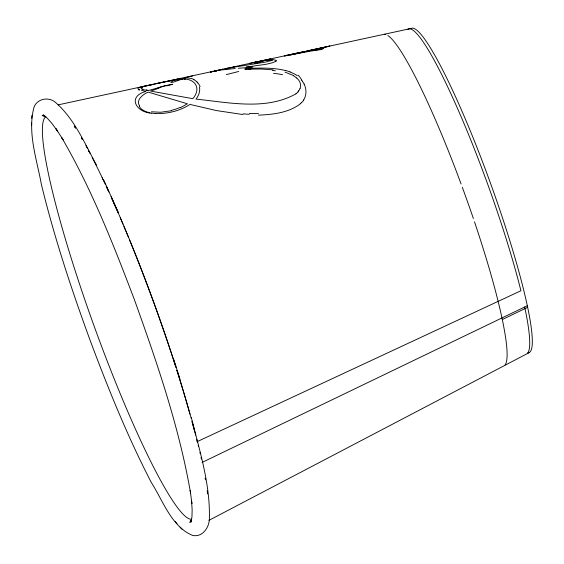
<?xml version="1.0" encoding="UTF-8"?>
<svg xmlns="http://www.w3.org/2000/svg" width="564" height="564" viewBox="0 0 564 564"><rect width="100%" height="100%" fill="white"/><g stroke="black" fill="none" stroke-linecap="round" stroke-linejoin="round"><path stroke-width="0.85" d="M191.288 417.381C199.564 450.636 210.386 484.3 209.35 518.936C209.23 527.707 202.201 537.675 192.521 535.384C171.456 526.706 162.749 500.261 151.251 482.382C127.718 436.832 108.429 389.223 90.459 341.248C71.579 289.776 54.327 237.606 41.355 184.301C36.836 159.238 27.234 132.674 33.988 107.287C36.984 98.785 48.243 96.55 55.011 101.999C74.504 118.673 84.628 143.418 96.677 165.471M31.774 118.292L31.852 115.479M31.591 125.709L31.669 122.98M300.118 88.456C301.747 84.656 299.653 80.546 296.784 78.001M303.679 99.941C306.682 95.224 306.633 88.985 304.095 84.071M191.52 519.945L189.878 522.412L191.675 519.247L190.984 522.088L191.964 516.864L192.141 509.63L191.548 500.874L191.894 503.56L190.223 490.412L190.554 492.957C179.084 426.624 157.018 362.652 134.324 299.456C113.315 244.226 91.551 188.855 61.737 137.679L63.119 139.844L55.97 128.67L57.429 130.954L52.057 123.587L47.313 118.221L43.153 114.866L45.515 116.607L42.138 115.451L44.986 116.29M298.772 90.931L298.032 91.883M301.599 102.542L300.288 103.762M275.768 61.3L272.659 62.717L266.018 64.296L246.193 67.123L252.806 66.799L250.642 67.299M138.152 87.899L137.947 88.626L139.611 89.605M295.973 93.843C265.834 110.734 228.61 102.458 195.997 99.095C198.69 95.753 200.389 91.347 199.494 87.032M209.004 520.311L529.159 352.627M502.355 319.541L527.714 307.288M202.074 462.438L527.375 305.695M180.304 107.752L187.424 103.79L148.163 92.108C143.08 94.294 135.374 99.948 139.717 106.131M211.035 71.903L219.615 70.147L235.202 68.512M285.13 55.744L284.58 56.055L309.777 50.591M329.912 46.044L318.181 48.772M302.6 51.959L302.981 51.825L286.498 55.392L287.125 55.286M307.521 50.894L329.658 46.079M172.711 84.318L172.048 84.297A3.285 0.642 -10.6 0 0 171.646 84.36L171.244 84.431A10.025 1.939 -10.6 0 0 170.441 84.579L169.383 84.804A32.501 6.232 -10.6 0 0 167.804 85.157L148.198 90.607L145.399 90.021M268.957 59.58L270.657 58.853L253.201 62.604L268.626 59.84L273.477 59.636L276.163 60.404A13.219 2.235 -14.5 0 1 276.219 60.7A12.098 2.044 -14.6 0 1 276.113 60.919M267.71 60.052L268.372 59.805M213.946 71.339L214.51 71.163M159.14 88.055L150.644 91.093L192.853 98.679C203.132 86.475 192.211 76.133 178.4 79.735C165.372 81.484 152.513 84.396 139.689 87.251M172.654 84.339L172.654 84.339A4.202 0.825 -10.6 0 1 172.196 84.466L172.133 84.487A13.515 2.651 -10.6 0 1 171.752 84.586M215.349 70.916L222.914 69.16M171.371 84.692L166.676 85.876M225.868 69.041L226.439 68.9M230.479 67.884L231.43 67.645M232.382 67.412L234.272 66.94M306.689 51.338L320.888 48.109L312.357 50.33L316.989 49.505M256.86 62.294L257.84 62.061M258.989 61.8L260.223 61.518M152.654 84.466C151.92 85.495 138.032 86.017 142.149 88.985M303.136 52.149L290.22 54.962L304.652 52.219A29.511 2.538 -11.5 0 1 308.536 51.528M171.498 110.713L160.578 112.264L151.462 111.764M155.481 83.803L175.242 79.559L185.084 78.382M58.198 104.862L411.318 28.411M310.482 50.443L317.476 48.92M261.463 61.236L262.613 60.99M249.655 63.365L256.098 62.054M177.272 79.045L173.014 80.722L170.857 82.52L173.268 82.189L188.411 76.838L192.662 75.886M227.102 68.314L265.228 62.139L272.419 60.249L271.256 60.024M215.836 71.339L216.407 71.233M308.628 51.43L320.599 49.639L323.821 48.504L319.118 49.16M264.304 60.665L270.459 60.038M247.829 67.567L238.241 68.272M248.999 68.364L244.734 69.034L245.354 69.139A8.869 1.762 -9.4 0 0 245.897 69.175M249.972 68.314C261.907 67.955 274.034 67.68 285.708 70.578M258.446 115.134C272.003 114.605 286.378 113.061 298.025 105.496A28.665 18.57 -4.6 0 0 300.323 103.783M248.139 69.125L261.386 69.041L273.046 69.823M246.792 69.153L245.946 69.153M211.26 72.263L210.746 72.143M155.699 113.59C167.656 113.9 179.881 110.918 189.983 104.425L216.527 110.586L242.872 114.527M151.624 113.181C136.262 112.497 126.872 96.67 145.9 91.396L141.486 90.24M144.419 89.761L142.77 89.246M284.947 72.086L293.604 75.569M290.079 71.973L293.9 73.665A59.333 32.677 -25.5 0 1 297.249 75.745M210.76 72.185L210.816 72.22A22.186 1.318 -6.4 0 1 211.126 71.889M197.033 81.991L195.356 80.567A86.842 25.697 -35.4 0 0 193.812 79.707M175.263 521.644L177.075 523.688M180.127 527.15L182.003 529.258M301.691 80.194L302.565 81.427M103.607 179.796L118.475 212.713M173.409 358.436L179.979 379.057M410.994 28.574A172.485 21.517 70.1 0 1 491.23 185.295A172.485 21.517 70.1 0 1 527.982 352.838M191.196 519.254A214.172 26.719 70.1 0 1 93.427 324.187A214.172 26.719 70.1 0 1 45.931 116.614M74.215 125.983A221.701 27.657 70.1 0 1 75.167 127.464M81.554 137.983A221.701 27.657 70.1 0 1 82.337 139.35M85.869 145.639A221.701 27.657 70.1 0 1 87.42 148.487M88.999 151.42A221.701 27.657 70.1 0 1 90.191 153.683M92.214 157.553A221.701 27.657 70.1 0 1 105.412 184.456M106.815 187.467A221.701 27.657 70.1 0 1 108.93 192.063M111.066 196.744A221.701 27.657 70.1 0 1 175.996 367.361M176.92 370.266A221.701 27.657 70.1 0 1 191.175 418.227M191.971 421.132A221.701 27.657 70.1 0 1 195.68 435.14M197.132 440.907A221.701 27.657 70.1 0 1 197.449 442.169M198.211 445.285A221.701 27.657 70.1 0 1 198.514 446.526M199.952 452.631A221.701 27.657 70.1 0 1 200.227 453.823M201.024 457.341A221.701 27.657 70.1 0 1 201.404 459.054M205.254 478.223A221.701 27.657 70.1 0 1 205.507 479.689M207.235 490.856A221.701 27.657 70.1 0 1 207.623 493.93M74.815 127.034A221.708 27.657 70.1 0 1 75.632 128.31M81.442 137.919A221.708 27.657 70.1 0 1 82.217 139.273M88.266 150.186A221.708 27.657 70.1 0 1 89.098 151.751M102.154 177.745A221.708 27.657 70.1 0 1 103.684 180.959M106.159 186.226A221.708 27.657 70.1 0 1 108.267 190.78M111.453 197.781A221.708 27.657 70.1 0 1 117.947 212.445M120.301 217.88A221.708 27.657 70.1 0 1 122.945 224.084M123.939 226.432A221.708 27.657 70.1 0 1 128.592 237.585M129.586 240.017A221.708 27.657 70.1 0 1 175.827 367.072M176.856 370.308A221.708 27.657 70.1 0 1 189.969 414.131M192.148 422.034A221.708 27.657 70.1 0 1 194.545 431.023M196.639 439.208A221.708 27.657 70.1 0 1 197.238 441.612L520.917 290.756A172.894 21.566 70.1 0 0 459.9 113.914A172.894 21.566 70.1 0 0 407.807 29.356M205.19 478.23A221.708 27.657 70.1 0 1 205.458 479.774M207.277 491.674A221.708 27.657 70.1 0 1 207.46 493.162M524.682 306.992A172.894 21.566 70.1 0 1 527.601 353.191M384.697 34.249A176.32 21.996 70.1 0 1 385.846 34.489M387.806 35.504A176.32 21.996 70.1 0 1 461.098 183.998M462.297 187.248A176.32 21.996 70.1 0 1 473.358 218.508M474.486 221.828A176.32 21.996 70.1 0 1 505.111 364.88M176.476 79.559A74.892 4.59 -32.5 0 1 178.083 79.277M316.39 49.9A45.374 6.874 -13.2 0 1 318.456 49.561M306.231 51.359A27.862 1.629 -11.8 0 1 302.819 52.135M224.338 69.471A30.082 1.805 -13 0 1 223.739 69.619M226.234 74.652A150.158 24.724 -18.3 0 1 238.748 71.487M254.117 63.415A76.027 14.283 -18.5 0 1 260.695 62.181M262.352 61.208A75.407 16.708 -20.2 0 1 263.825 60.982M270.516 60.017A18.14 2.735 -15.3 0 1 271.305 60.01M224.19 69.344A99.891 17.026 -4 0 1 228.342 68.526M214.454 71.17A16.553 1.213 -9.4 0 1 215.293 70.923M248.364 69.252A100.582 5.414 -2.2 0 1 250.987 69.076M247.991 67.497A26.233 3.913 -9.3 0 0 249.119 67.398A19.669 3.194 -9.7 0 0 249.605 67.335M250.705 67.243A11.125 2.009 -10.2 0 1 249.528 67.377M276.163 60.905A13.409 2.326 -13.3 0 1 275.881 61.279M149.939 112.807A25.683 10.97 -4.9 0 1 139.329 106.18M179.916 107.512A30.823 15.024 -7.3 0 1 171.287 110.375M157.899 87.808A49.724 11.738 -9.7 0 1 165.717 85.502M147.486 90.162A66.926 4.597 5.9 0 1 146.379 89.895M142.417 89.26A39.91 4.35 -0.7 0 1 141.881 88.992M155.749 113.498A22.8 10.42 -5.7 0 1 151.702 113.103M249.21 114.288A87.822 49.491 -2 0 1 243.119 113.85M258.495 113.575A83.12 48.807 -2.4 0 1 249.394 113.427M303.77 99.962A23.279 14.664 -6.7 0 1 301.705 102.585M302.466 81.491A71.55 40.509 -30.5 0 1 304.179 84.022M298.074 75.125A64.324 36.195 -33 0 1 301.761 80.151M285.765 70.521A77.987 42.871 -25.3 0 1 290.129 71.924M249.076 68.307A30.378 8.34 -12.5 0 1 250.056 68.258M247.589 69.344A30.378 5.168 -8 0 1 246.214 69.365M272.511 70.458A95.217 50.245 -22.1 0 1 275.401 70.81M273.54 73.327A103.282 57.394 -24.6 0 1 282.529 74.709M293.407 75.703A48.539 26.163 -21.7 0 1 296.65 78.079M299.992 88.449A23.589 12.902 -11 0 1 298.603 90.91M297.975 91.876A18.753 10.709 -7.3 0 1 295.91 93.821M197.661 82.887A98.27 30.061 -38.1 0 1 200.079 86.602M197.026 81.999A106.081 32.035 -41.9 0 1 197.752 82.816M186.444 77.931A94.04 27.946 -35.9 0 1 194.065 79.503M184.287 79.235A115.472 36.561 -38.8 0 1 185.175 79.2M140.034 87.836A40.157 3.024 -3.4 0 1 142.784 87.194M139.386 90.177A56.485 5.005 3.1 0 1 138.25 89.542"/></g></svg>
